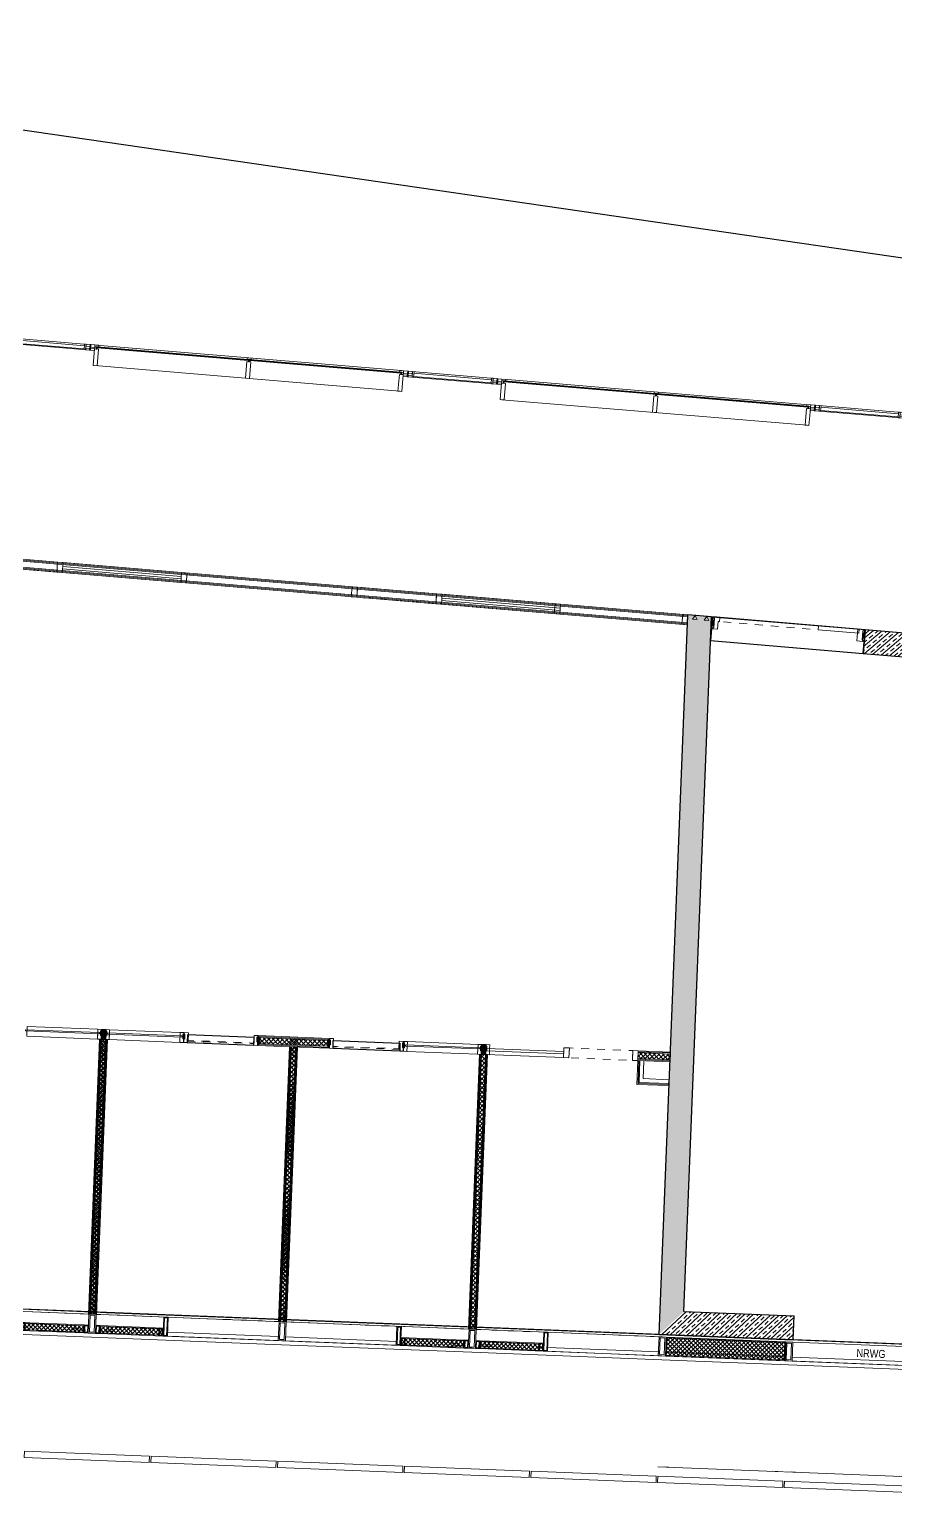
# Model space of a CAD drawing. Header units: metres. Extents: x 66528 to 66676, y 35171 to 35248.
# Drawn here: x 66633.8 to 66644.74, y 35197.58 to 35216.05 of the extents above; entities that cross this region are included whole.
import ezdxf

# ---------------------------------------------------------------- set-up
doc = ezdxf.new("R2010")
doc.units = ezdxf.units.M
doc.header["$LTSCALE"] = 0.00254
for name, pattern in [('Ohne Titel-20', [0.39368, 0.138889, -0.254791]), ('Ohne Titel-22', [0.78736, 0.39368, -0.39368]), ('Ohne Titel-23', [0.19685, 0.137795, -0.059055]), ('Ohne Titel-26', [0.629921, 0.314961, -0.314961])]:
    doc.linetypes.add(name, pattern=pattern)
for name, color, linetype, lineweight in [('AUSBAU - Darstellungen - Dämmung-brennbar_B1', 9, 'Continuous', 5), ('AUSBAU - Darstellungen - Fassade', 7, 'Continuous', 13), ('AUSBAU - Darstellungen - Trockenbau', 7, 'Continuous', 13), ('AUSBAU - Darstellungen - Wände - Mauerwerk', 7, 'Continuous', 25), ('AUSBAU - Objekte - Türen', 7, 'Continuous', 13), ('Keine', 7, 'Continuous', 9), ('ROHBAU - Darstellungen - Decken', 150, 'Continuous', 25), ('ROHBAU - Darstellungen - Sichtbetonklassen', 7, 'Continuous', 5), ('ROHBAU - Darstellungen - Wände', 7, 'Continuous', 25)]:
    doc.layers.add(name, color=color, linetype=linetype, lineweight=lineweight)
doc.styles.add('Arial Narrow', font='ARIALN.TTF')
pattern_1 = [(45, (0, 0), (0.02645833, -0.02645833), []), (-45, (0.074835, -0.074835), (-0.0263285, -0.02658814), [])]
pattern_2 = [(45, (0, 0), (0.009921875, -0.0088194444455), [])]
pattern_3 = [(-45, (0.035355, -0.035355), (-0.008897005723, -0.0109467442725), [])]
pattern_4 = [(-45, (-34821.13429, 66593.299683), (-0.028284271247, -0.028284271247), []), (-135, (-34821.28396, 66593.150012), (-0.028422696334, 0.02814516536), [])]

# ---------------------------------------------------------------- blocks, each defined once
blk = doc.blocks.new('Gruppe-87-1')
at = {"layer": 'AUSBAU - Objekte - Türen', "flags": 128}
for points in [[(66640.549, 35203.193), (66640.544, 35203.068), (66640.614, 35203.065), (66640.619, 35203.19)], [(66641.419, 35203.158), (66641.414, 35203.033), (66641.483, 35203.031), (66641.488, 35203.156)]]:
    blk.add_lwpolyline(points, close=True, dxfattribs=at)
at = {"layer": 'AUSBAU - Objekte - Türen', "color": 253, "linetype": 'Ohne Titel-22', "flags": 128}
blk.add_lwpolyline([(66641.419, 35203.158), (66641.414, 35203.033), (66640.614, 35203.065), (66640.619, 35203.19)], close=True, dxfattribs=at)
blk = doc.blocks.new('BTS_kombi_flurtür_OG4')
at = {"layer": 'AUSBAU - Objekte - Türen', "linetype": 'Continuous'}
for p, q in [((-0.75, 0.077), (0.75, 0.077)), ((-0.75, 0.047), (0.75, 0.047))]:
    blk.add_line(p, q, dxfattribs=at)
at = {"layer": 'AUSBAU - Objekte - Türen', "linetype": 'Continuous', "lineweight": 5, "flags": 128}
for points in [[(-0.82, 0.125), (-0.75, 0.125), (-0.75, 0), (-0.82, 0)], [(-0.75, 0.125), (0.75, 0.125), (0.75, 0), (-0.75, 0)]]:
    blk.add_lwpolyline(points, close=True, dxfattribs=at)
at = {"layer": 'AUSBAU - Objekte - Türen', "flags": 128}
for points in [[(0.75, 0.125), (0.75, 0), (0.82, 0), (0.82, 0.125)], [(1.82, 0.125), (1.82, 0), (1.89, 0), (1.89, 0.125)]]:
    blk.add_lwpolyline(points, close=True, dxfattribs=at)
at = {"layer": 'AUSBAU - Objekte - Türen', "color": 255, "linetype": 'Continuous', "flags": 128}
blk.add_lwpolyline([(1.82, 0.125), (1.82, 0), (0.82, 0), (0.82, 0.125)], close=True, dxfattribs=at)
at = {"layer": 'AUSBAU - Objekte - Türen', "color": 253, "linetype": 'Ohne Titel-22', "flags": 128}
blk.add_lwpolyline([(1.82, 0.125), (1.82, 0), (0.82, 0), (0.82, 0.125)], close=True, dxfattribs=at)
blk = doc.blocks.new('Tür_STB_193cm_30cm_ST-2')
at = {"layer": 'AUSBAU - Objekte - Türen', "lineweight": 25}
for p, q in [((0, -0.15), (0, 0.15)), ((0, -0.15), (0, 0.15)), ((1.93, 0.15), (1.93, -0.15)), ((1.93, -0.15), (1.93, 0.15)), ((1.93, -0.15), (1.93, 0.15))]:
    blk.add_line(p, q, dxfattribs=at)
at = {"layer": 'AUSBAU - Objekte - Türen', "color": 254, "lineweight": 5}
for p, q in [((0.025, 0.135), (0, 0.015)), ((0.025, 0.015), (0, 0.135)), ((1.905, 0.135), (1.93, 0.015)), ((1.905, 0.015), (1.93, 0.135))]:
    blk.add_line(p, q, dxfattribs=at)
at = {"layer": 'AUSBAU - Objekte - Türen', "color": 255, "linetype": 'Continuous', "lineweight": 25, "flags": 128}
blk.add_lwpolyline([(0, 0.15), (0, -0.15), (1.93, -0.15), (1.93, 0.15)], close=True, dxfattribs=at)
at = {"layer": 'AUSBAU - Objekte - Türen', "lineweight": 18, "flags": 128}
for points in [[(0.025, 0.135), (0.025, 0.015), (0, 0.015), (0, 0.135)], [(0.015, 0.15), (0.09, 0.15), (0.09, 0.1), (0.075, 0.1), (0.075, 0), (0.015, 0), (0.015, 0.015), (0.025, 0.015), (0.025, 0.135), (0.015, 0.135)], [(1.915, 0.15), (1.84, 0.15), (1.84, 0.05), (1.84, 0), (1.915, 0), (1.915, 0.015), (1.905, 0.015), (1.905, 0.135), (1.915, 0.135)], [(1.905, 0.135), (1.905, 0.015), (1.93, 0.015), (1.93, 0.135)]]:
    blk.add_lwpolyline(points, close=True, dxfattribs=at)
at = {"layer": 'AUSBAU - Objekte - Türen', "color": 9, "linetype": 'Ohne Titel-26', "lineweight": 5, "flags": 128}
blk.add_lwpolyline([(0.09, 0.15), (1.34, 0.15), (1.34, 0.1), (0.09, 0.1)], close=True, dxfattribs=at)
at = {"layer": 'AUSBAU - Objekte - Türen', "flags": 128}
blk.add_lwpolyline([(1.855, 0.1), (1.855, 0.15), (1.34, 0.15), (1.34, 0.1)], close=True, dxfattribs=at)
blk = doc.blocks.new('SB 4')
at = {"layer": 'ROHBAU - Darstellungen - Sichtbetonklassen', "color": 251, "linetype": 'Continuous', "lineweight": 5, "flags": 128}
for points in [[(-0.121, -0.05), (-0.15, 0), (-0.179, -0.05)], [(-0.029, -0.05), (0, 0), (0.029, -0.05)]]:
    blk.add_lwpolyline(points, close=True, dxfattribs=at)
blk = doc.blocks.new('Fassade_BTS_1.60m_Balkon (2D)')
at = {"layer": 'AUSBAU - Darstellungen - Fassade', "linetype": 'Ohne Titel-22'}
blk.add_line((-0.755, 0), (0.755, 0), dxfattribs=at)
at = {"layer": 'AUSBAU - Darstellungen - Fassade', "lineweight": 5, "flags": 128}
blk.add_lwpolyline([(-0.79, -1.76), (-0.79, -1.84), (0.79, -1.84), (0.79, -1.76)], close=True, dxfattribs=at)
blk = doc.blocks.new('Pfosten ab 1.OG (2D)')
at = {"layer": 'AUSBAU - Darstellungen - Fassade', "flags": 128}
for points in [[(-0.045, 0.12), (0.045, 0.12), (0.045, -0.12), (-0.045, -0.12)], [(-0.03, 0.105), (0.03, 0.105), (0.03, -0.105), (-0.03, -0.105)]]:
    blk.add_lwpolyline(points, close=True, dxfattribs=at)
blk = doc.blocks.new('Fassade_BTS_1.60m (2D)')
at = {"layer": 'AUSBAU - Darstellungen - Fassade', "linetype": 'Continuous'}
for p, q in [((0.045, 0.24), (1.555, 0.24)), ((0, -0.05), (1.6, -0.05))]:
    blk.add_line(p, q, dxfattribs=at)
at = {"layer": 'AUSBAU - Darstellungen - Fassade'}
for p, q in [((0, 0), (1.6, 0)), ((0.045, 0.049), (1.555, 0.049)), ((0.045, 0), (0.045, 0.049)), ((0.045, 0.049), (1.555, 0.049)), ((0.045, 0), (1.555, 0)), ((1.555, 0), (1.555, 0.049)), ((0.01, -1.52), (1.59, -1.52)), ((0.01, -1.6), (0.01, -1.52)), ((0.01, -1.6), (1.59, -1.6)), ((1.59, -1.6), (1.59, -1.52))]:
    blk.add_line(p, q, dxfattribs=at)
at = {"layer": 'AUSBAU - Darstellungen - Fassade', "lineweight": 18}
blk.add_line((0.006, -1.4), (1.593, -1.4), dxfattribs=at)
at = {"layer": 'AUSBAU - Darstellungen - Fassade', "lineweight": 5}
for p, q in [((0.145, -1.4), (0.09, -1.4)), ((1.52, -1.4), (1.455, -1.4))]:
    blk.add_line(p, q, dxfattribs=at)
at = {"layer": 'AUSBAU - Darstellungen - Fassade', "color": 7}
for p in [(0, 0.12), (1.6, 0.12)]:
    blk.add_blockref('Pfosten ab 1.OG (2D)', p, dxfattribs=at)
blk = doc.blocks.new('Fassade_4.OG_BTS_Dämmpaneel (2D)')
at = {"layer": 'AUSBAU - Darstellungen - Fassade', "linetype": 'Continuous', "lineweight": 5}
h = blk.add_hatch(dxfattribs=at)
h.set_pattern_fill('DÄMMUNG GRAU', color=251, style=0, pattern_type=2)
h.set_pattern_definition(pattern_1)
h.paths.add_polyline_path([(0.01, -0.23), (0.01, -0.01), (1.5, -0.01), (1.5, -0.23)])
at = {"layer": 'AUSBAU - Darstellungen - Fassade'}
for p, q in [((0.01, -0.01), (1.5, -0.01)), ((0.01, -0.23), (0.01, -0.01)), ((1.5, -0.23), (1.5, -0.01)), ((0.01, -0.23), (1.5, -0.23))]:
    blk.add_line(p, q, dxfattribs=at)
at = {"layer": 'AUSBAU - Darstellungen - Fassade', "color": 7, "flags": 128}
blk.add_lwpolyline([(0, 0), (1.51, 0), (1.51, -0.24), (0, -0.24)], close=True, dxfattribs=at)
at = {"layer": 'AUSBAU - Darstellungen - Fassade', "flags": 128}
for points in [[(0, 0), (1.51, 0), (1.51, -0.24), (0, -0.24)], [(0.01, -0.01), (1.5, -0.01), (1.5, -0.23), (0.01, -0.23)]]:
    blk.add_lwpolyline(points, close=True, dxfattribs=at)
blk = doc.blocks.new('Fassade_BTS_2.40m_Flügel 0.8m (2D)')
at = {"layer": 'AUSBAU - Darstellungen - Fassade', "linetype": 'Continuous', "lineweight": 5}
h = blk.add_hatch(dxfattribs=at)
h.set_pattern_fill('DÄMMUNG GRAU', color=251, style=0, pattern_type=2)
h.set_pattern_definition(pattern_1)
h.paths.add_polyline_path([(1.51, 0.09), (2.29, 0.09), (2.29, 0.01), (1.51, 0.01)])
at = {"layer": 'AUSBAU - Darstellungen - Fassade', "linetype": 'Continuous'}
for p, q in [((0, 0.24), (2.4, 0.24)), ((2.3, 0), (2.3, 0.1)), ((2.3, 0), (2.3, 0.1)), ((0, -0.05), (2.4, -0.05))]:
    blk.add_line(p, q, dxfattribs=at)
at = {"layer": 'AUSBAU - Darstellungen - Fassade'}
blk.add_line((0, 0), (1.6, 0), dxfattribs=at)
blk.add_line((0, 0), (1.6, 0), dxfattribs=at)
at = {"layer": 'AUSBAU - Darstellungen - Fassade', "flags": 128}
for points in [[(1.445, 0.24), (1.5, 0.24), (1.5, 0), (1.445, 0)], [(1.455, 0.23), (1.49, 0.23), (1.49, 0.01), (1.455, 0.01)], [(0.045, 0.05), (1.445, 0.05), (1.445, 0), (0.045, 0)], [(1.5, 0.1), (2.3, 0.1), (2.3, 0), (1.5, 0)], [(1.5, 0.1), (1.555, 0.1), (1.555, 0), (1.5, 0)], [(1.51, 0.09), (2.29, 0.09), (2.29, 0.01), (1.51, 0.01)], [(1.51, 0.09), (1.545, 0.09), (1.545, 0.01), (1.51, 0.01)], [(2.355, 0.1), (2.3, 0.1), (2.3, 0), (2.355, 0)], [(2.345, 0.09), (2.31, 0.09), (2.31, 0.01), (2.345, 0.01)]]:
    blk.add_lwpolyline(points, close=True, dxfattribs=at)
at = {"layer": 'AUSBAU - Darstellungen - Fassade', "color": 254, "linetype": 'Ohne Titel-23', "flags": 128}
for points in [[(2.14, 0.05), (2.32, 0.05), (2.32, 0.03), (2.14, 0.03)], [(2.14, 0.03), (2.32, 0.03), (2.32, 0), (2.14, 0)]]:
    blk.add_lwpolyline(points, close=True, dxfattribs=at)
at = {"layer": 'AUSBAU - Darstellungen - Fassade', "color": 7}
for p in [(0, 0.12), (2.4, 0.12)]:
    blk.add_blockref('Pfosten ab 1.OG (2D)', p, dxfattribs=at)
blk = doc.blocks.new('Aussparung_1.60m')
at = {"layer": 'ROHBAU - Darstellungen - Decken', "linetype": 'Continuous'}
blk.add_line((0, 0.27), (1.6, 0.27), dxfattribs=at)
blk = doc.blocks.new('pr-riegel_BTS_halle ost')
at = {"layer": 'AUSBAU - Darstellungen - Fassade', "flags": 128}
for points in [[(-0.025, 0.24), (0.025, 0.24), (0.025, 0.03), (-0.025, 0.03)], [(-0.025, 0), (0.025, 0), (0.025, -0.02), (-0.025, -0.02)], [(-0.005, 0.03), (0.005, 0.03), (0.005, 0), (-0.005, 0)]]:
    blk.add_lwpolyline(points, close=True, dxfattribs=at)
blk = doc.blocks.new('INNEN_Tür_Balkon-Halle_H-Schn')
at = {"layer": 'AUSBAU - Darstellungen - Fassade'}
for p, q in [((0.02, 0.05), (1.263, 0.05)), ((0.151, 0.04), (1.133, 0.04)), ((0.11, -0.02), (1.263, -0.02)), ((0.151, 0), (1.133, 0))]:
    blk.add_line(p, q, dxfattribs=at)
at = {"layer": 'AUSBAU - Darstellungen - Fassade', "flags": 128}
for points in [[(0.02, 0.03), (0.071, 0.03), (0.071, 0.01), (0.02, 0.01)], [(0.02, 0.03), (0.071, 0.03), (0.071, 0.01), (0.02, 0.01)], [(0.081, 0.03), (0.131, 0.03), (0.131, 0.01), (0.081, 0.01)], [(0.081, 0.03), (0.131, 0.03), (0.131, 0.01), (0.081, 0.01)], [(1.153, 0.03), (1.203, 0.03), (1.203, 0.01), (1.153, 0.01)], [(1.153, 0.03), (1.203, 0.03), (1.203, 0.01), (1.153, 0.01)], [(1.213, 0.03), (1.265, 0.03), (1.265, 0.01), (1.213, 0.01)], [(1.213, 0.03), (1.265, 0.03), (1.265, 0.01), (1.213, 0.01)]]:
    blk.add_lwpolyline(points, close=True, dxfattribs=at)
at = {"layer": 'Keine', "color": 7, "linetype": 'Continuous', "lineweight": 5, "flags": 128}
for points in [[(0.02, 0.05), (0.071, 0.05), (0.071, 0.03), (0.02, 0.03)], [(0.02, 0.01), (0.071, 0.01), (0.071, -0.02), (0.02, -0.02)], [(0.071, 0.05), (0.081, 0.05), (0.081, -0.02), (0.071, -0.02)], [(0.081, 0.01), (0.131, 0.01), (0.131, -0.02), (0.081, -0.02)], [(0.081, 0.05), (0.131, 0.05), (0.131, 0.03), (0.081, 0.03)], [(0.131, 0.05), (0.151, 0.05), (0.151, -0.02), (0.131, -0.02)], [(1.133, 0.05), (1.153, 0.05), (1.153, -0.02), (1.133, -0.02)], [(1.153, 0.05), (1.203, 0.05), (1.203, 0.03), (1.153, 0.03)], [(1.153, 0.01), (1.203, 0.01), (1.203, -0.02), (1.153, -0.02)], [(1.203, 0.05), (1.213, 0.05), (1.213, -0.02), (1.203, -0.02)], [(1.213, 0.05), (1.265, 0.05), (1.265, 0.03), (1.213, 0.03)], [(1.213, 0.01), (1.265, 0.01), (1.265, -0.02), (1.213, -0.02)]]:
    blk.add_lwpolyline(points, close=True, dxfattribs=at)
at = {"layer": 'AUSBAU - Darstellungen - Fassade', "color": 7}
for p in [(-0.005, 0), (1.29, 0)]:
    blk.add_blockref('pr-riegel_BTS_halle ost', p, dxfattribs=at)
blk = doc.blocks.new('Gruppe-507-1')
at = {"layer": 'AUSBAU - Objekte - Türen', "linetype": 'Continuous'}
for p, q in [((66640.505, 35208.744), (66639.01, 35208.869)), ((66640.502, 35208.714), (66639.007, 35208.84))]:
    blk.add_line(p, q, dxfattribs=at)
at = {"layer": 'AUSBAU - Objekte - Türen', "flags": 128}
for points in [[(66637.947, 35209.006), (66637.937, 35208.881), (66637.867, 35208.887), (66637.878, 35209.012)], [(66639.014, 35208.917), (66639.003, 35208.792), (66638.934, 35208.798), (66638.944, 35208.923)]]:
    blk.add_lwpolyline(points, close=True, dxfattribs=at)
at = {"layer": 'AUSBAU - Objekte - Türen', "color": 255, "linetype": 'Continuous', "flags": 128}
blk.add_lwpolyline([(66637.947, 35209.006), (66637.937, 35208.881), (66638.934, 35208.798), (66638.944, 35208.922)], close=True, dxfattribs=at)
at = {"layer": 'AUSBAU - Objekte - Türen', "color": 253, "linetype": 'Ohne Titel-22', "flags": 128}
blk.add_lwpolyline([(66637.947, 35209.006), (66637.937, 35208.881), (66638.934, 35208.798), (66638.944, 35208.923)], close=True, dxfattribs=at)
at = {"layer": 'AUSBAU - Objekte - Türen', "linetype": 'Continuous', "lineweight": 5, "flags": 128}
for points in [[(66640.508, 35208.792), (66639.014, 35208.917), (66639.003, 35208.792), (66640.498, 35208.667)], [(66640.508, 35208.792), (66640.439, 35208.798), (66640.428, 35208.673), (66640.498, 35208.667)]]:
    blk.add_lwpolyline(points, close=True, dxfattribs=at)
blk = doc.blocks.new('QHohlprofil DIN59410')
at = {"layer": 'AUSBAU - Objekte - Türen', "flags": 128}
for points in [[(-0.025, 0.02, -0.414214), (-0.02, 0.025), (0.02, 0.025, -0.414214), (0.025, 0.02), (0.025, -0.02, -0.414214), (0.02, -0.025), (-0.02, -0.025, -0.414214), (-0.025, -0.02)], [(-0.021, 0.018, -0.414214), (-0.018, 0.021), (0.018, 0.021, -0.414214), (0.021, 0.018), (0.021, -0.018, -0.414214), (0.018, -0.021), (-0.018, -0.021, -0.414214), (-0.021, -0.018)]]:
    blk.add_lwpolyline(points, format="xyb", close=True, dxfattribs=at)
blk = doc.blocks.new('Glastür - Einzelbüro-2')
at = {"layer": 'AUSBAU - Objekte - Türen', "flags": 128}
for points in [[(0, 0), (0, 0.125), (0.044, 0.125), (0.044, 0.052), (0.044, 0)], [(0.93, 0.125), (0.874, 0.125), (0.874, 0.028), (0.886, 0.028), (0.886, 0), (0.93, 0)]]:
    blk.add_lwpolyline(points, close=True, dxfattribs=at)
at = {"layer": 'AUSBAU - Objekte - Türen', "color": 255, "linetype": 'Continuous', "lineweight": 25, "flags": 128}
blk.add_lwpolyline([(0.886, 0.1), (0.886, 0), (0.044, 0), (0.044, 0.1)], close=True, dxfattribs=at)
at = {"layer": 'AUSBAU - Objekte - Türen', "linetype": 'Ohne Titel-20', "flags": 128}
blk.add_lwpolyline([(0.88, 0.028), (0.88, 0.02), (0.051, 0.02), (0.051, 0.028)], close=True, dxfattribs=at)

msp = doc.modelspace()

# ---------------------------------------------------------------- hatches: boundary and pattern name
at = {"layer": 'AUSBAU - Darstellungen - Trockenbau', "linetype": 'Continuous', "lineweight": 5}
h = msp.add_hatch(dxfattribs=at)
h.set_pattern_fill('MF_IN WAND', color=253, angle=177.7208, style=0, pattern_type=2)
h.set_pattern_definition([(222.7208, (67925.421173, 32145.234708), (-0.0271370568, 0.0293867342), []), (132.7208, (67925.277573, 32145.390213), (0.0292532434, 0.0272809045), [])])
h.paths.add_polyline_path([(66641.891, 35203.04), (66641.894, 35203.114), (66641.487, 35203.131), (66641.484, 35203.056)])
at = {"layer": 'AUSBAU - Darstellungen - Wände - Mauerwerk', "linetype": 'Continuous', "lineweight": 5}
h = msp.add_hatch(dxfattribs=at)
h.set_pattern_fill('MF_IN WAND', color=253, angle=-90, style=0, pattern_type=2)
h.set_pattern_definition(pattern_4)
h.paths.add_polyline_path([(66634.714, 35203.3), (66634.764, 35203.298), (66634.626, 35199.828), (66634.576, 35199.83)])
h = msp.add_hatch(dxfattribs=at)
h.set_pattern_fill('MF_IN WAND', color=253, angle=-92.2792, style=0, pattern_type=2)
h.set_pattern_definition([(312.7208166, (34489.346737, 103125.251238), (-0.029386726354, -0.02713706532), []), (222.7208166, (34489.191232, 103125.107637), (-0.027280912969, 0.029253235506), [])])
h.paths.add_polyline_path([(66634.764, 35203.298), (66634.714, 35203.3), (66634.576, 35199.83), (66634.626, 35199.828)])
h = msp.add_hatch(dxfattribs=at)
h.set_pattern_fill('MF_IN WAND', color=253, angle=-2.2792, style=0, pattern_type=2)
h.set_pattern_definition([(42.7208166, (-1290.81073, 3054.58499), (0.02713706532, -0.029386726354), []), (312.7208166, (-1290.66713, 3054.429484), (-0.029253235506, -0.027280912969), [])])
h.paths.add_polyline_path([(66636.691, 35203.322), (66636.688, 35203.247), (66637.188, 35203.227), (66637.191, 35203.302)])
h = msp.add_hatch(dxfattribs=at)
h.set_pattern_fill('MF_IN WAND', color=253, angle=-90, style=0, pattern_type=2)
h.set_pattern_definition([(-45, (-34821.13429, 66593.299683), (-0.028284271247, -0.028284271247), []), (-135, (-34821.28396, 66593.150012), (-0.028422696334, 0.02814516536), [])])
h.paths.add_polyline_path([(66637.112, 35203.205), (66637.162, 35203.203), (66637.024, 35199.733), (66636.974, 35199.735)])
h = msp.add_hatch(dxfattribs=at)
h.set_pattern_fill('MF_IN WAND', color=253, angle=-92.2792, style=0, pattern_type=2)
h.set_pattern_definition([(312.7208166, (34489.346737, 103125.251238), (-0.029386726354, -0.02713706532), []), (222.7208166, (34489.191232, 103125.107637), (-0.027280912969, 0.029253235506), [])])
h.paths.add_polyline_path([(66637.162, 35203.203), (66637.112, 35203.205), (66636.974, 35199.735), (66637.024, 35199.733)])
h = msp.add_hatch(dxfattribs=at)
h.set_pattern_fill('MF_IN WAND', color=253, style=0, pattern_type=2)
h.set_pattern_definition([(45, (-66593.299683, -34821.13429), (0.028284271247, -0.028284271247), []), (-45, (-66593.150012, -34821.28396), (-0.02814516536, -0.028422696334), [])])
h.paths.add_polyline_path([(66637.591, 35203.286), (66637.588, 35203.211), (66637.088, 35203.231), (66637.091, 35203.306)])
h = msp.add_hatch(dxfattribs=at)
h.set_pattern_fill('MF_IN WAND', color=253, angle=-90, style=0, pattern_type=2)
h.set_pattern_definition(pattern_4)
h.paths.add_polyline_path([(66639.51, 35203.109), (66639.56, 35203.107), (66639.422, 35199.638), (66639.372, 35199.639)])
at = {"layer": 'AUSBAU - Objekte - Türen', "linetype": 'Continuous', "lineweight": 5}
h = msp.add_hatch(dxfattribs=at)
h.set_pattern_fill('DÄMMUNG GRAU-2', color=8, style=0, pattern_type=2)
h.set_pattern_definition(pattern_2)
h.paths.add_polyline_path([(66634.718, 35203.352), (66634.716, 35203.352), (66634.714, 35203.3), (66634.764, 35203.298), (66634.766, 35203.35), (66634.764, 35203.35), (66634.767, 35203.421), (66634.721, 35203.423)])
h = msp.add_hatch(dxfattribs=at)
h.set_pattern_fill('DÄMMUNG GRAU-2-1', color=251, style=0, pattern_type=2)
h.set_pattern_definition(pattern_3)
h.paths.add_polyline_path([(66634.718, 35203.352), (66634.716, 35203.352), (66634.714, 35203.3), (66634.764, 35203.298), (66634.766, 35203.35), (66634.764, 35203.35), (66634.767, 35203.421), (66634.721, 35203.423)])
h = msp.add_hatch(dxfattribs=at)
h.set_pattern_fill('DÄMMUNG GRAU-2', color=8, angle=-2.2792, style=0, pattern_type=2)
h.set_pattern_definition([(42.7208, (66634.601128, 35199.83938), (0.009563287, -0.00920705), [])])
h.paths.add_polyline_path([(66634.764, 35203.35), (66634.766, 35203.35), (66634.764, 35203.298), (66634.714, 35203.3), (66634.716, 35203.352), (66634.718, 35203.352), (66634.721, 35203.423), (66634.767, 35203.421)])
h = msp.add_hatch(dxfattribs=at)
h.set_pattern_fill('DÄMMUNG GRAU-2-1', color=251, angle=-2.2792, style=0, pattern_type=2)
h.set_pattern_definition([(312.7208, (66634.635049, 35199.802646), (-0.009325306, -0.01058426), [])])
h.paths.add_polyline_path([(66634.764, 35203.35), (66634.766, 35203.35), (66634.764, 35203.298), (66634.714, 35203.3), (66634.716, 35203.352), (66634.718, 35203.352), (66634.721, 35203.423), (66634.767, 35203.421)])
h = msp.add_hatch(dxfattribs=at)
h.set_pattern_fill('DÄMMUNG GRAU-2', color=8, style=0, pattern_type=2)
h.set_pattern_definition(pattern_2)
h.paths.add_polyline_path([(66639.514, 35203.161), (66639.512, 35203.161), (66639.51, 35203.109), (66639.56, 35203.107), (66639.562, 35203.159), (66639.56, 35203.159), (66639.563, 35203.23), (66639.517, 35203.232)])
h = msp.add_hatch(dxfattribs=at)
h.set_pattern_fill('DÄMMUNG GRAU-2-1', color=251, style=0, pattern_type=2)
h.set_pattern_definition(pattern_3)
h.paths.add_polyline_path([(66639.514, 35203.161), (66639.512, 35203.161), (66639.51, 35203.109), (66639.56, 35203.107), (66639.562, 35203.159), (66639.56, 35203.159), (66639.563, 35203.23), (66639.517, 35203.232)])
at = {"layer": 'ROHBAU - Darstellungen - Wände', "linetype": 'Continuous', "lineweight": 5}
h = msp.add_hatch(dxfattribs=at)
h.set_pattern_fill('STAHLBETON 1_5MM', angle=87.7207, style=0, pattern_type=2)
h.set_pattern_definition([(132.72071389, (0, 0), (0.05510020313, 0.05088189869), []), (132.72071389, (0.02939, 0.02714), (0.05510020313, 0.05088189869), [0.06, -0.04])])
h.paths.add_polyline_path([(66642.065, 35199.863), (66641.753, 35199.575), (66642.114, 35208.658), (66642.414, 35208.633)])
h = msp.add_hatch(dxfattribs=at)
h.set_pattern_fill('STAHLBETON 1_5MM', angle=-4.7793, style=0, pattern_type=2)
h.set_pattern_definition([(40.22072459, (0, 0), (0.04843004399, -0.057267188154), []), (40.22072459, (0.02583, -0.030544), (0.04843004399, -0.057267188154), [0.06, -0.04])])
h.paths.add_polyline_path([(66644.325, 35208.172), (66644.35, 35208.471), (66647.9, 35208.174), (66647.589, 35207.899)])
h = msp.add_hatch(dxfattribs=at)
h.set_pattern_fill('STAHLBETON 1_5MM', angle=-2.2793, style=0, pattern_type=2)
h.set_pattern_definition([(42.72071389, (0, 0), (0.0508818987, -0.05510020313), []), (42.72071389, (0.02714, -0.02939), (0.0508818987, -0.05510020313), [0.06, -0.04])])
h.paths.add_polyline_path([(66641.753, 35199.575), (66642.065, 35199.863), (66643.457, 35199.807), (66643.445, 35199.507)])

# ---------------------------------------------------------------- linework, layer by layer
at = {"layer": 'AUSBAU - Darstellungen - Dämmung-brennbar_B1'}
msp.add_line((66634.777, 35199.847), (66641.753, 35199.575), dxfattribs=at)
at = {"layer": 'AUSBAU - Darstellungen - Fassade'}
for p, q in [((66638.501, 35211.741), (66634.649, 35212.063)), ((66636.567, 35211.876), (66634.659, 35212.036)), ((66638.49, 35211.716), (66636.587, 35211.875)), ((66643.639, 35211.311), (66639.788, 35211.633)), ((66639.796, 35211.607), (66641.704, 35211.447)), ((66641.724, 35211.445), (66643.627, 35211.286))]:
    msp.add_line(p, q, dxfattribs=at)
at = {"layer": 'AUSBAU - Darstellungen - Fassade', "color": 173}
for p, q in [((66638.479, 35211.482), (66634.629, 35211.804)), ((66643.618, 35211.052), (66639.766, 35211.374))]:
    msp.add_line(p, q, dxfattribs=at)
at = {"layer": 'AUSBAU - Darstellungen - Fassade', "flags": 128}
for points in [[(66634.658, 35212.03), (66636.566, 35211.871), (66636.567, 35211.882), (66634.659, 35212.042)], [(66638.49, 35211.71), (66638.491, 35211.722), (66636.588, 35211.881), (66636.587, 35211.869)], [(66639.796, 35211.613), (66639.795, 35211.601), (66641.724, 35211.439), (66641.703, 35211.441), (66641.704, 35211.453)], [(66643.628, 35211.292), (66641.725, 35211.451), (66641.724, 35211.439), (66643.627, 35211.28)]]:
    msp.add_lwpolyline(points, close=True, dxfattribs=at)
at = {"layer": 'AUSBAU - Darstellungen - Trockenbau', "color": 7, "linetype": 'Continuous', "lineweight": 13}
for p, q in [((66642.114, 35208.658), (66626.543, 35209.96)), ((66642.109, 35208.533), (66626.557, 35209.833)), ((66642.114, 35208.658), (66642.109, 35208.533)), ((66641.488, 35203.156), (66641.483, 35203.031)), ((66641.895, 35203.139), (66641.488, 35203.156)), ((66641.895, 35203.139), (66641.89, 35203.015)), ((66641.472, 35202.731), (66641.483, 35203.031)), ((66641.89, 35203.015), (66641.483, 35203.031)), ((66641.558, 35203.028), (66641.483, 35203.031)), ((66641.549, 35202.803), (66641.558, 35203.028)), ((66641.874, 35202.79), (66641.549, 35202.803)), ((66641.874, 35202.79), (66641.871, 35202.715)), ((66641.871, 35202.715), (66641.472, 35202.731))]:
    msp.add_line(p, q, dxfattribs=at)
at = {"layer": 'AUSBAU - Darstellungen - Trockenbau', "color": 7, "linetype": 'Continuous', "lineweight": 5}
for p, q in [((66642.114, 35208.645), (66626.545, 35209.947)), ((66642.114, 35208.645), (66626.545, 35209.947)), ((66642.113, 35208.633), (66626.546, 35209.934)), ((66642.113, 35208.633), (66626.546, 35209.934)), ((66642.11, 35208.558), (66626.554, 35209.859)), ((66642.11, 35208.558), (66626.554, 35209.859)), ((66642.11, 35208.545), (66626.555, 35209.846)), ((66642.11, 35208.545), (66626.555, 35209.846)), ((66641.894, 35203.127), (66641.488, 35203.143)), ((66641.894, 35203.127), (66641.488, 35203.143)), ((66641.891, 35203.04), (66641.484, 35203.056)), ((66641.891, 35203.04), (66641.484, 35203.056)), ((66641.89, 35203.027), (66641.484, 35203.043)), ((66641.89, 35203.027), (66641.484, 35203.043)), ((66641.485, 35202.743), (66641.496, 35203.03)), ((66641.485, 35202.743), (66641.496, 35203.03)), ((66641.894, 35203.114), (66641.487, 35203.131)), ((66641.894, 35203.114), (66641.487, 35203.131)), ((66641.498, 35202.755), (66641.508, 35203.03)), ((66641.498, 35202.755), (66641.508, 35203.03)), ((66641.872, 35202.728), (66641.485, 35202.743)), ((66641.872, 35202.728), (66641.485, 35202.743)), ((66641.872, 35202.74), (66641.498, 35202.755)), ((66641.872, 35202.74), (66641.498, 35202.755))]:
    msp.add_line(p, q, dxfattribs=at)
at = {"layer": 'AUSBAU - Darstellungen - Wände - Mauerwerk', "color": 7, "linetype": 'Continuous', "lineweight": 13}
for p, q in [((66636.687, 35203.222), (66636.692, 35203.346)), ((66636.692, 35203.346), (66637.192, 35203.327)), ((66637.592, 35203.311), (66637.092, 35203.331)), ((66634.689, 35203.301), (66634.551, 35199.831)), ((66634.689, 35203.301), (66634.551, 35199.831)), ((66634.789, 35203.297), (66634.651, 35199.827)), ((66634.789, 35203.297), (66634.651, 35199.827)), ((66634.789, 35203.297), (66634.689, 35203.301)), ((66634.689, 35203.301), (66634.789, 35203.297)), ((66636.687, 35203.222), (66637.187, 35203.202)), ((66637.087, 35203.206), (66636.949, 35199.736)), ((66637.087, 35203.206), (66636.949, 35199.736)), ((66637.187, 35203.202), (66637.049, 35199.732)), ((66637.187, 35203.202), (66637.049, 35199.732)), ((66637.187, 35203.202), (66637.087, 35203.206)), ((66637.587, 35203.186), (66637.087, 35203.206)), ((66637.087, 35203.206), (66637.187, 35203.202)), ((66637.587, 35203.186), (66637.592, 35203.311)), ((66639.485, 35203.11), (66639.347, 35199.64)), ((66639.585, 35203.106), (66639.447, 35199.637)), ((66639.585, 35203.106), (66639.485, 35203.11)), ((66637.049, 35199.732), (66636.949, 35199.736)), ((66636.949, 35199.736), (66637.049, 35199.732))]:
    msp.add_line(p, q, dxfattribs=at)
at = {"layer": 'AUSBAU - Darstellungen - Wände - Mauerwerk', "color": 7, "linetype": 'Continuous', "lineweight": 5}
for p, q in [((66636.692, 35203.334), (66637.191, 35203.314)), ((66636.692, 35203.334), (66637.191, 35203.314)), ((66634.701, 35203.301), (66634.563, 35199.831)), ((66634.701, 35203.301), (66634.563, 35199.831)), ((66634.701, 35203.301), (66634.563, 35199.831)), ((66634.701, 35203.301), (66634.563, 35199.831)), ((66634.714, 35203.3), (66634.576, 35199.83)), ((66634.714, 35203.3), (66634.576, 35199.83)), ((66634.714, 35203.3), (66634.576, 35199.83)), ((66634.714, 35203.3), (66634.576, 35199.83)), ((66634.764, 35203.298), (66634.626, 35199.828)), ((66634.764, 35203.298), (66634.626, 35199.828)), ((66634.764, 35203.298), (66634.626, 35199.828)), ((66634.764, 35203.298), (66634.626, 35199.828)), ((66634.776, 35203.298), (66634.638, 35199.828)), ((66634.776, 35203.298), (66634.638, 35199.828)), ((66634.776, 35203.298), (66634.638, 35199.828)), ((66634.776, 35203.298), (66634.638, 35199.828)), ((66636.688, 35203.247), (66637.188, 35203.227)), ((66636.688, 35203.247), (66637.188, 35203.227)), ((66636.688, 35203.234), (66637.187, 35203.214)), ((66636.688, 35203.234), (66637.187, 35203.214)), ((66636.691, 35203.322), (66637.191, 35203.302)), ((66636.691, 35203.322), (66637.191, 35203.302)), ((66637.099, 35203.205), (66636.961, 35199.735)), ((66637.099, 35203.205), (66636.961, 35199.735)), ((66637.099, 35203.205), (66636.961, 35199.735)), ((66637.099, 35203.205), (66636.961, 35199.735)), ((66637.112, 35203.205), (66636.974, 35199.735)), ((66637.112, 35203.205), (66636.974, 35199.735)), ((66637.112, 35203.205), (66636.974, 35199.735)), ((66637.112, 35203.205), (66636.974, 35199.735)), ((66637.162, 35203.203), (66637.024, 35199.733)), ((66637.162, 35203.203), (66637.024, 35199.733)), ((66637.162, 35203.203), (66637.024, 35199.733)), ((66637.162, 35203.203), (66637.024, 35199.733)), ((66637.174, 35203.202), (66637.036, 35199.732)), ((66637.174, 35203.202), (66637.036, 35199.732)), ((66637.174, 35203.202), (66637.036, 35199.732)), ((66637.174, 35203.202), (66637.036, 35199.732)), ((66637.587, 35203.198), (66637.087, 35203.218)), ((66637.587, 35203.198), (66637.087, 35203.218)), ((66637.588, 35203.211), (66637.088, 35203.231)), ((66637.588, 35203.211), (66637.088, 35203.231)), ((66637.591, 35203.298), (66637.091, 35203.318)), ((66637.591, 35203.298), (66637.091, 35203.318)), ((66637.591, 35203.286), (66637.091, 35203.306)), ((66637.591, 35203.286), (66637.091, 35203.306)), ((66639.498, 35203.11), (66639.359, 35199.64)), ((66639.498, 35203.11), (66639.359, 35199.64)), ((66639.51, 35203.109), (66639.372, 35199.639)), ((66639.51, 35203.109), (66639.372, 35199.639)), ((66639.56, 35203.107), (66639.422, 35199.638)), ((66639.56, 35203.107), (66639.422, 35199.638)), ((66639.573, 35203.107), (66639.434, 35199.637)), ((66639.573, 35203.107), (66639.434, 35199.637))]:
    msp.add_line(p, q, dxfattribs=at)
at = {"layer": 'AUSBAU - Darstellungen - Wände - Mauerwerk', "color": 253, "linetype": 'Ohne Titel-22', "lineweight": 13}
for p, q in [((66634.591, 35199.59), (66632.193, 35199.685)), ((66634.591, 35199.59), (66636.989, 35199.494)), ((66639.387, 35199.399), (66636.989, 35199.494))]:
    msp.add_line(p, q, dxfattribs=at)
at = {"layer": 'AUSBAU - Objekte - Türen', "linetype": 'Continuous'}
for p, q in [((66639.572, 35203.154), (66640.546, 35203.116)), ((66639.573, 35203.184), (66640.547, 35203.146)), ((66639.57, 35203.107), (66640.544, 35203.068))]:
    msp.add_line(p, q, dxfattribs=at)
at = {"layer": 'AUSBAU - Objekte - Türen'}
msp.add_line((66640.544, 35203.068), (66640.548, 35203.168), dxfattribs=at)
at = {"layer": 'AUSBAU - Objekte - Türen', "linetype": 'Continuous', "lineweight": 5, "flags": 128}
for points in [[(66642.05, 35208.663), (66642.114, 35208.658), (66642.109, 35208.533), (66642.04, 35208.539)], [(66633.778, 35203.462), (66634.67, 35203.427), (66634.665, 35203.302), (66633.773, 35203.338)], [(66634.701, 35203.346), (66634.703, 35203.406), (66634.718, 35203.405), (66634.716, 35203.345)], [(66634.716, 35203.345), (66634.718, 35203.405), (66634.703, 35203.406), (66634.701, 35203.346)], [(66634.766, 35203.343), (66634.768, 35203.403), (66634.783, 35203.402), (66634.781, 35203.343)], [(66634.781, 35203.343), (66634.783, 35203.402), (66634.768, 35203.403), (66634.766, 35203.343)], [(66635.709, 35203.386), (66634.817, 35203.421), (66634.812, 35203.296), (66635.704, 35203.261)], [(66635.74, 35203.304), (66635.742, 35203.364), (66635.767, 35203.363), (66635.765, 35203.303)], [(66636.674, 35203.267), (66636.676, 35203.327), (66636.691, 35203.327), (66636.689, 35203.267)], [(66637.603, 35203.23), (66637.606, 35203.29), (66637.591, 35203.291), (66637.588, 35203.231)], [(66638.538, 35203.193), (66638.54, 35203.253), (66638.515, 35203.254), (66638.513, 35203.194)], [(66638.574, 35203.272), (66639.466, 35203.236), (66639.461, 35203.111), (66638.569, 35203.147)], [(66639.497, 35203.155), (66639.499, 35203.215), (66639.514, 35203.214), (66639.512, 35203.154)], [(66639.562, 35203.152), (66639.564, 35203.212), (66639.579, 35203.212), (66639.577, 35203.152)]]:
    msp.add_lwpolyline(points, close=True, dxfattribs=at)
at = {"layer": 'AUSBAU - Objekte - Türen', "flags": 128}
for points in [[(66633.755, 35203.421), (66634.69, 35203.384), (66634.69, 35203.369), (66633.754, 35203.406)], [(66634.714, 35203.425), (66634.709, 35203.3), (66634.665, 35203.302), (66634.668, 35203.375), (66634.67, 35203.427)], [(66634.714, 35203.425), (66634.709, 35203.3), (66634.665, 35203.302), (66634.668, 35203.375), (66634.67, 35203.427)], [(66634.718, 35203.352), (66634.716, 35203.352), (66634.714, 35203.3), (66634.764, 35203.298), (66634.766, 35203.35), (66634.764, 35203.35), (66634.767, 35203.421), (66634.721, 35203.423)], [(66634.764, 35203.35), (66634.766, 35203.35), (66634.764, 35203.298), (66634.714, 35203.3), (66634.716, 35203.352), (66634.718, 35203.352), (66634.721, 35203.423), (66634.767, 35203.421)], [(66634.719, 35203.425), (66634.769, 35203.423), (66634.768, 35203.403), (66634.766, 35203.403), (66634.767, 35203.421), (66634.721, 35203.423), (66634.72, 35203.405), (66634.718, 35203.405)], [(66634.769, 35203.423), (66634.719, 35203.425), (66634.718, 35203.405), (66634.72, 35203.405), (66634.721, 35203.423), (66634.767, 35203.421), (66634.766, 35203.403), (66634.768, 35203.403)], [(66634.774, 35203.423), (66634.769, 35203.298), (66634.812, 35203.296), (66634.815, 35203.369), (66634.817, 35203.421)], [(66634.774, 35203.423), (66634.769, 35203.298), (66634.812, 35203.296), (66634.815, 35203.369), (66634.817, 35203.421)], [(66635.729, 35203.342), (66634.794, 35203.38), (66634.793, 35203.365), (66635.729, 35203.327)], [(66635.709, 35203.386), (66635.704, 35203.261), (66635.748, 35203.259), (66635.751, 35203.332), (66635.753, 35203.384)], [(66636.704, 35203.334), (66636.7, 35203.234), (66636.688, 35203.234), (66636.692, 35203.334)], [(66636.716, 35203.321), (66636.713, 35203.246), (66636.701, 35203.246), (66636.704, 35203.321)], [(66637.566, 35203.287), (66637.563, 35203.212), (66637.575, 35203.211), (66637.578, 35203.286)], [(66637.579, 35203.299), (66637.575, 35203.199), (66637.587, 35203.198), (66637.591, 35203.298)], [(66638.574, 35203.272), (66638.569, 35203.147), (66638.526, 35203.148), (66638.529, 35203.221), (66638.531, 35203.273)], [(66638.551, 35203.23), (66639.487, 35203.193), (66639.486, 35203.178), (66638.55, 35203.215)], [(66639.51, 35203.234), (66639.505, 35203.109), (66639.461, 35203.111), (66639.464, 35203.184), (66639.466, 35203.236)], [(66639.514, 35203.161), (66639.512, 35203.161), (66639.51, 35203.109), (66639.56, 35203.107), (66639.562, 35203.159), (66639.56, 35203.159), (66639.563, 35203.23), (66639.517, 35203.232)], [(66639.515, 35203.234), (66639.565, 35203.232), (66639.564, 35203.212), (66639.562, 35203.212), (66639.563, 35203.23), (66639.517, 35203.232), (66639.516, 35203.214), (66639.514, 35203.214)], [(66639.57, 35203.232), (66639.565, 35203.107), (66639.609, 35203.105), (66639.612, 35203.178), (66639.614, 35203.23)]]:
    msp.add_lwpolyline(points, close=True, dxfattribs=at)
at = {"layer": 'ROHBAU - Darstellungen - Decken', "linetype": 'Continuous'}
for p, q in [((66648.856, 35212.573), (66624.962, 35216.05)), ((66642.427, 35208.632), (66644.35, 35208.471)), ((66642.427, 35208.632), (66644.35, 35208.471))]:
    msp.add_line(p, q, dxfattribs=at)
at = {"layer": 'ROHBAU - Darstellungen - Decken'}
msp.add_line((66670.996, 35198.411), (66615.92, 35200.603), dxfattribs=at)
at = {"layer": 'ROHBAU - Darstellungen - Wände', "color": 7, "linetype": 'Continuous', "lineweight": 25}
for p, q in [((66641.753, 35199.575), (66642.114, 35208.658)), ((66642.065, 35199.863), (66642.414, 35208.633)), ((66642.414, 35208.633), (66642.114, 35208.658)), ((66644.35, 35208.471), (66647.9, 35208.174)), ((66644.325, 35208.172), (66647.589, 35207.899))]:
    msp.add_line(p, q, dxfattribs=at)
at = {"layer": 'ROHBAU - Darstellungen - Wände', "linetype": 'Continuous', "lineweight": 25}
for p, q in [((66642.065, 35199.863), (66643.457, 35199.807)), ((66643.445, 35199.507), (66643.457, 35199.807)), ((66641.753, 35199.575), (66643.445, 35199.507))]:
    msp.add_line(p, q, dxfattribs=at)

# ---------------------------------------------------------------- block references
at = {"layer": 'AUSBAU - Darstellungen - Fassade', "color": 173, "rotation": 175.2207363615852}
for name, p in [('INNEN_Tür_Balkon-Halle_H-Schn', (66634.649, 35212.043)), ('pr-riegel_BTS_halle ost', (66636.578, 35211.882)), ('INNEN_Tür_Balkon-Halle_H-Schn', (66639.786, 35211.613)), ('pr-riegel_BTS_halle ost', (66641.714, 35211.452)), ('INNEN_Tür_Balkon-Halle_H-Schn', (66644.923, 35211.184))]:
    msp.add_blockref(name, p, dxfattribs=at)
at = {"layer": 'AUSBAU - Darstellungen - Fassade', "color": 7}
for name, p, rotation in [('Fassade_BTS_2.40m_Flügel 0.8m (2D)', (66632.194, 35199.685), 357.7206999996612), ('Aussparung_1.60m', (66632.194, 35199.685), 357.7207), ('Fassade_BTS_1.60m_Balkon (2D)', (66634.601, 35199.829), 357.7207), ('Aussparung_1.60m', (66633.792, 35199.621), 357.7207), ('Aussparung_1.60m', (66635.391, 35199.558), 357.7207), ('Fassade_BTS_1.60m_Balkon (2D)', (66636.2, 35199.766), 357.7207), ('Fassade_BTS_1.60m_Balkon (2D)', (66637.799, 35199.702), 357.7207), ('Fassade_BTS_2.40m_Flügel 0.8m (2D)', (66636.99, 35199.494), 357.7206999998165), ('Aussparung_1.60m', (66636.99, 35199.494), 357.7207), ('Fassade_BTS_1.60m_Balkon (2D)', (66639.397, 35199.638), 357.7207), ('Aussparung_1.60m', (66638.589, 35199.43), 357.7207), ('Aussparung_1.60m', (66640.187, 35199.367), 357.7207), ('Fassade_BTS_1.60m_Balkon (2D)', (66640.996, 35199.575), 357.7207), ('Fassade_BTS_1.60m (2D)', (66641.786, 35199.303), 357.7207), ('Aussparung_1.60m', (66641.786, 35199.303), 357.7207), ('Fassade_4.OG_BTS_Dämmpaneel (2D)', (66641.84, 35199.541), 357.7207), ('Fassade_BTS_1.60m (2D)', (66643.385, 35199.24), 357.7207), ('Aussparung_1.60m', (66643.385, 35199.24), 357.7207)]:
    msp.add_blockref(name, p, dxfattribs=dict(at, rotation=rotation))
at = {"layer": 'AUSBAU - Darstellungen - Fassade', "color": 7, "xscale": -1}
for p, rotation in [((66636.99, 35199.494), 357.7206999996612), ((66641.786, 35199.303), 357.7206999998165)]:
    msp.add_blockref('Fassade_BTS_2.40m_Flügel 0.8m (2D)', p, dxfattribs=dict(at, rotation=rotation))
at = {"layer": 'AUSBAU - Objekte - Türen', "color": 7, "xscale": -1}
for name, p, rotation in [('BTS_kombi_flurtür_OG4', (66634.967, 35209.13), 355.2159994601029), ('Glastür - Einzelbüro-2', (66636.682, 35203.222), 357.7208166029279)]:
    msp.add_blockref(name, p, dxfattribs=dict(at, rotation=rotation))
at = {"layer": 'AUSBAU - Objekte - Türen', "color": 7}
for name in ['Gruppe-507-1', 'Gruppe-87-1']:
    msp.add_blockref(name, (0, 0), dxfattribs=at)
for name, p, rotation in [('Tür_STB_193cm_30cm_ST-2', (66642.414, 35208.482), 355.2207138855017), ('Glastür - Einzelbüro-2', (66637.592, 35203.186), 357.7208166029279)]:
    msp.add_blockref(name, p, dxfattribs=dict(at, rotation=rotation))
at = {"layer": 'AUSBAU - Objekte - Türen', "xscale": -1, "rotation": 357.7208166029279}
for p in [(66634.742, 35203.37), (66639.538, 35203.179)]:
    msp.add_blockref('QHohlprofil DIN59410', p, dxfattribs=at)
at = {"layer": 'AUSBAU - Objekte - Türen', "rotation": 357.7208166029279}
msp.add_blockref('QHohlprofil DIN59410', (66634.742, 35203.37), dxfattribs=at)
at = {"layer": 'ROHBAU - Darstellungen - Sichtbetonklassen', "color": 7, "xscale": -1, "rotation": 355.2371575707752}
msp.add_blockref('SB 4', (66642.205, 35208.65), dxfattribs=at)

# ---------------------------------------------------------------- texts
at = {"layer": 'AUSBAU - Darstellungen - Fassade', "color": 92, "insert": (66644.244, 35199.391), "char_height": 0.1011, "attachment_point": 1, "rotation": 357.7207, "line_spacing_factor": 0.958949, "style": 'Arial Narrow'}
msp.add_mtext('NRWG', dxfattribs=at)

doc.saveas('drawing.dxf')
